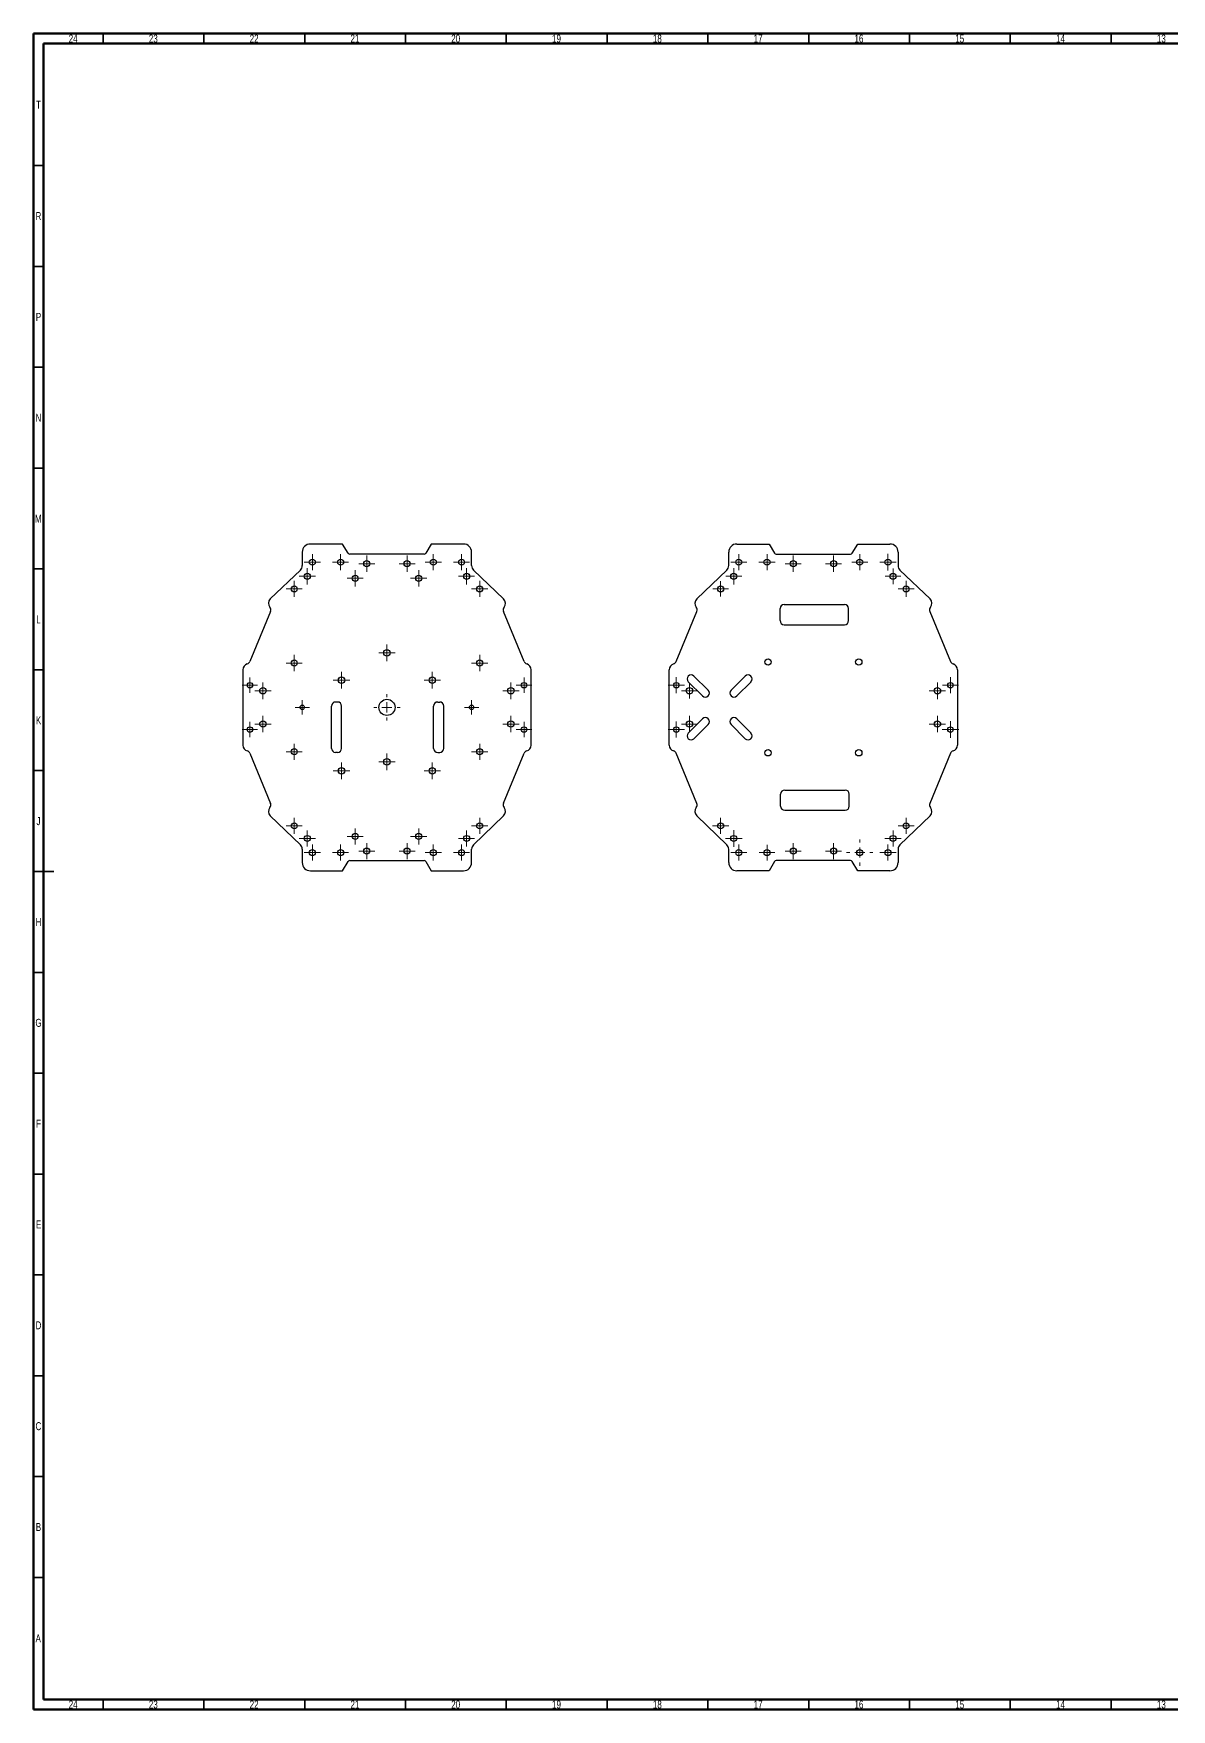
# Model space of a CAD drawing. Header units: millimetres. Extents: x 15 to 1184, y 5 to 836.
# Drawn here: x 15 to 579, y 5 to 836 of the extents above; entities that cross this region are included whole.
import ezdxf

# ---------------------------------------------------------------- set-up
doc = ezdxf.new("R2010")
doc.units = ezdxf.units.MM
doc.styles.add('SLDTEXTSTYLE0', font='TXT', dxfattribs={"width": 0.75})

# ---------------------------------------------------------------- blocks, each defined once
blk = doc.blocks.new('SW_CENTERMARKSYMBOL_0')
at = {"color": 0, "linetype": 'Continuous', "lineweight": 18}
for p, q in [((-10, 0), (-13, 0)), ((0, 0), (-5, 0)), ((0, 10), (0, 13)), ((0, 0), (0, 5)), ((0, 0), (0, -5)), ((0, 0), (5, 0)), ((10, 0), (13, 0)), ((0, -10), (0, -13))]:
    blk.add_line(p, q, dxfattribs=at)
blk = doc.blocks.new('SW_CENTERMARKSYMBOL_1')
at = {"color": 0, "linetype": 'Continuous', "lineweight": 18}
for p, q in [((-5, 0), (-8, 0)), ((0, 0), (-5, 0)), ((0, 5), (0, 8)), ((0, 0), (0, 5)), ((0, 0), (0, -5)), ((0, 0), (5, 0)), ((5, 0), (8, 0)), ((0, -5), (0, -8))]:
    blk.add_line(p, q, dxfattribs=at)
blk = doc.blocks.new('SW_CENTERMARKSYMBOL_2')
at = {"color": 0, "linetype": 'Continuous', "lineweight": 18}
for p, q in [((-5, 0), (-8, 0)), ((0, 0), (-5, 0)), ((0, 5), (0, 8)), ((0, 0), (0, 5)), ((0, 0), (0, -5)), ((0, 0), (5, 0)), ((5, 0), (8, 0)), ((0, -5), (0, -8))]:
    blk.add_line(p, q, dxfattribs=at)
blk = doc.blocks.new('SW_CENTERMARKSYMBOL_3')
at = {"color": 0, "linetype": 'Continuous', "lineweight": 18}
for p, q in [((-5, 0), (-8.2, 0)), ((0, 0), (-5, 0)), ((0, 5), (0, 8.2)), ((0, 0), (0, 5)), ((0, 0), (0, -5)), ((0, 0), (5, 0)), ((5, 0), (8.2, 0)), ((0, -5), (0, -8.2))]:
    blk.add_line(p, q, dxfattribs=at)
blk = doc.blocks.new('SW_CENTERMARKSYMBOL_4')
at = {"color": 0, "linetype": 'Continuous', "lineweight": 18}
for p, q in [((-5, 0), (-7.7, 0)), ((0, 0), (-5, 0)), ((0, 5), (0, 7.7)), ((0, 0), (0, 5)), ((0, 0), (0, -5)), ((0, 0), (5, 0)), ((5, 0), (7.7, 0)), ((0, -5), (0, -7.7))]:
    blk.add_line(p, q, dxfattribs=at)
blk = doc.blocks.new('SW_CENTERMARKSYMBOL_5')
at = {"color": 0, "linetype": 'Continuous', "lineweight": 18}
for p, q in [((-5, 0), (-8, 0)), ((0, 0), (-5, 0)), ((0, 5), (0, 8)), ((0, 0), (0, 5)), ((0, 0), (0, -5)), ((0, 0), (5, 0)), ((5, 0), (8, 0)), ((0, -5), (0, -8))]:
    blk.add_line(p, q, dxfattribs=at)
blk = doc.blocks.new('SW_CENTERMARKSYMBOL_6')
at = {"color": 0, "linetype": 'Continuous', "lineweight": 18}
for p, q in [((-5, 0), (-8, 0)), ((0, 0), (-5, 0)), ((0, 5), (0, 8)), ((0, 0), (0, 5)), ((0, 0), (0, -5)), ((0, 0), (5, 0)), ((5, 0), (8, 0)), ((0, -5), (0, -8))]:
    blk.add_line(p, q, dxfattribs=at)
blk = doc.blocks.new('SW_CENTERMARKSYMBOL_7')
at = {"color": 0, "linetype": 'Continuous', "lineweight": 18}
for p, q in [((-5, 0), (-8, 0)), ((0, 0), (-5, 0)), ((0, 5), (0, 8)), ((0, 0), (0, 5)), ((0, 0), (0, -5)), ((0, 0), (5, 0)), ((5, 0), (8, 0)), ((0, -5), (0, -8))]:
    blk.add_line(p, q, dxfattribs=at)
blk = doc.blocks.new('SW_CENTERMARKSYMBOL_8')
at = {"color": 0, "linetype": 'Continuous', "lineweight": 18}
for p, q in [((-5, 0), (-8.2, 0)), ((0, 0), (-5, 0)), ((0, 5), (0, 8.2)), ((0, 0), (0, 5)), ((0, 0), (0, -5)), ((0, 0), (5, 0)), ((5, 0), (8.2, 0)), ((0, -5), (0, -8.2))]:
    blk.add_line(p, q, dxfattribs=at)
blk = doc.blocks.new('SW_CENTERMARKSYMBOL_9')
at = {"color": 0, "linetype": 'Continuous', "lineweight": 18}
for p, q in [((-5, 0), (-8, 0)), ((0, 0), (-5, 0)), ((0, 5), (0, 8)), ((0, 0), (0, 5)), ((0, 0), (0, -5)), ((0, 0), (5, 0)), ((5, 0), (8, 0)), ((0, -5), (0, -8))]:
    blk.add_line(p, q, dxfattribs=at)
blk = doc.blocks.new('SW_CENTERMARKSYMBOL_10')
at = {"color": 0, "linetype": 'Continuous', "lineweight": 18}
for p, q in [((-5, 0), (-8, 0)), ((0, 0), (-5, 0)), ((0, 5), (0, 8)), ((0, 0), (0, 5)), ((0, 0), (0, -5)), ((0, 0), (5, 0)), ((5, 0), (8, 0)), ((0, -5), (0, -8))]:
    blk.add_line(p, q, dxfattribs=at)
blk = doc.blocks.new('SW_CENTERMARKSYMBOL_11')
at = {"color": 0, "linetype": 'Continuous', "lineweight": 18}
for p, q in [((-5, 0), (-8, 0)), ((0, 0), (-5, 0)), ((0, 5), (0, 8)), ((0, 0), (0, 5)), ((0, 0), (0, -5)), ((0, 0), (5, 0)), ((5, 0), (8, 0)), ((0, -5), (0, -8))]:
    blk.add_line(p, q, dxfattribs=at)
blk = doc.blocks.new('SW_CENTERMARKSYMBOL_12')
at = {"color": 0, "linetype": 'Continuous', "lineweight": 18}
for p, q in [((-5, 0), (-7.7, 0)), ((0, 0), (-5, 0)), ((0, 5), (0, 7.7)), ((0, 0), (0, 5)), ((0, 0), (0, -5)), ((0, 0), (5, 0)), ((5, 0), (7.7, 0)), ((0, -5), (0, -7.7))]:
    blk.add_line(p, q, dxfattribs=at)
blk = doc.blocks.new('SW_CENTERMARKSYMBOL_13')
at = {"color": 0, "linetype": 'Continuous', "lineweight": 18}
for p, q in [((-5, 0), (-8, 0)), ((0, 0), (-5, 0)), ((0, 5), (0, 8)), ((0, 0), (0, 5)), ((0, 0), (0, -5)), ((0, 0), (5, 0)), ((5, 0), (8, 0)), ((0, -5), (0, -8))]:
    blk.add_line(p, q, dxfattribs=at)
blk = doc.blocks.new('SW_CENTERMARKSYMBOL_14')
at = {"color": 0, "linetype": 'Continuous', "lineweight": 18}
for p, q in [((-5, 0), (-8, 0)), ((0, 0), (-5, 0)), ((0, 5), (0, 8)), ((0, 0), (0, 5)), ((0, 0), (0, -5)), ((0, 0), (5, 0)), ((5, 0), (8, 0)), ((0, -5), (0, -8))]:
    blk.add_line(p, q, dxfattribs=at)
blk = doc.blocks.new('SW_CENTERMARKSYMBOL_15')
at = {"color": 0, "linetype": 'Continuous', "lineweight": 18}
for p, q in [((-5, 0), (-8, 0)), ((0, 0), (-5, 0)), ((0, 5), (0, 8)), ((0, 0), (0, 5)), ((0, 0), (0, -5)), ((0, 0), (5, 0)), ((5, 0), (8, 0)), ((0, -5), (0, -8))]:
    blk.add_line(p, q, dxfattribs=at)
blk = doc.blocks.new('SW_CENTERMARKSYMBOL_16')
at = {"color": 0, "linetype": 'Continuous', "lineweight": 18}
for p, q in [((-5, 0), (-8, 0)), ((0, 0), (-5, 0)), ((0, 5), (0, 8)), ((0, 0), (0, 5)), ((0, 0), (0, -5)), ((0, 0), (5, 0)), ((5, 0), (8, 0)), ((0, -5), (0, -8))]:
    blk.add_line(p, q, dxfattribs=at)
blk = doc.blocks.new('SW_CENTERMARKSYMBOL_17')
at = {"color": 0, "linetype": 'Continuous', "lineweight": 18}
for p, q in [((-5, 0), (-7.7, 0)), ((0, 0), (-5, 0)), ((0, 5), (0, 7.7)), ((0, 0), (0, 5)), ((0, 0), (0, -5)), ((0, 0), (5, 0)), ((5, 0), (7.7, 0)), ((0, -5), (0, -7.7))]:
    blk.add_line(p, q, dxfattribs=at)
blk = doc.blocks.new('SW_CENTERMARKSYMBOL_18')
at = {"color": 0, "linetype": 'Continuous', "lineweight": 18}
for p, q in [((-5, 0), (-8.2, 0)), ((0, 0), (-5, 0)), ((0, 5), (0, 8.2)), ((0, 0), (0, 5)), ((0, 0), (0, -5)), ((0, 0), (5, 0)), ((5, 0), (8.2, 0)), ((0, -5), (0, -8.2))]:
    blk.add_line(p, q, dxfattribs=at)
blk = doc.blocks.new('SW_CENTERMARKSYMBOL_19')
at = {"color": 0, "linetype": 'Continuous', "lineweight": 18}
for p, q in [((-5, 0), (-8, 0)), ((0, 0), (-5, 0)), ((0, 5), (0, 8)), ((0, 0), (0, 5)), ((0, 0), (0, -5)), ((0, 0), (5, 0)), ((5, 0), (8, 0)), ((0, -5), (0, -8))]:
    blk.add_line(p, q, dxfattribs=at)
blk = doc.blocks.new('SW_CENTERMARKSYMBOL_20')
at = {"color": 0, "linetype": 'Continuous', "lineweight": 18}
for p, q in [((-5, 0), (-8, 0)), ((0, 0), (-5, 0)), ((0, 5), (0, 8)), ((0, 0), (0, 5)), ((0, 0), (0, -5)), ((0, 0), (5, 0)), ((5, 0), (8, 0)), ((0, -5), (0, -8))]:
    blk.add_line(p, q, dxfattribs=at)
blk = doc.blocks.new('SW_CENTERMARKSYMBOL_21')
at = {"color": 0, "linetype": 'Continuous', "lineweight": 18}
for p, q in [((-5, 0), (-8.2, 0)), ((0, 0), (-5, 0)), ((0, 5), (0, 8.2)), ((0, 0), (0, 5)), ((0, 0), (0, -5)), ((0, 0), (5, 0)), ((5, 0), (8.2, 0)), ((0, -5), (0, -8.2))]:
    blk.add_line(p, q, dxfattribs=at)
blk = doc.blocks.new('SW_CENTERMARKSYMBOL_22')
at = {"color": 0, "linetype": 'Continuous', "lineweight": 18}
for p, q in [((-5, 0), (-8, 0)), ((0, 0), (-5, 0)), ((0, 5), (0, 8)), ((0, 0), (0, 5)), ((0, 0), (0, -5)), ((0, 0), (5, 0)), ((5, 0), (8, 0)), ((0, -5), (0, -8))]:
    blk.add_line(p, q, dxfattribs=at)
blk = doc.blocks.new('SW_CENTERMARKSYMBOL_23')
at = {"color": 0, "linetype": 'Continuous', "lineweight": 18}
for p, q in [((-5, 0), (-8, 0)), ((0, 0), (-5, 0)), ((0, 5), (0, 8)), ((0, 0), (0, 5)), ((0, 0), (0, -5)), ((0, 0), (5, 0)), ((5, 0), (8, 0)), ((0, -5), (0, -8))]:
    blk.add_line(p, q, dxfattribs=at)
blk = doc.blocks.new('SW_CENTERMARKSYMBOL_24')
at = {"color": 0, "linetype": 'Continuous', "lineweight": 18}
for p, q in [((-5, 0), (-8, 0)), ((0, 0), (-5, 0)), ((0, 5), (0, 8)), ((0, 0), (0, 5)), ((0, 0), (0, -5)), ((0, 0), (5, 0)), ((5, 0), (8, 0)), ((0, -5), (0, -8))]:
    blk.add_line(p, q, dxfattribs=at)
blk = doc.blocks.new('SW_CENTERMARKSYMBOL_25')
at = {"color": 0, "linetype": 'Continuous', "lineweight": 18}
for p, q in [((-5, 0), (-7.7, 0)), ((0, 0), (-5, 0)), ((0, 5), (0, 7.7)), ((0, 0), (0, 5)), ((0, 0), (0, -5)), ((0, 0), (5, 0)), ((5, 0), (7.7, 0)), ((0, -5), (0, -7.7))]:
    blk.add_line(p, q, dxfattribs=at)
blk = doc.blocks.new('SW_CENTERMARKSYMBOL_26')
at = {"color": 0, "linetype": 'Continuous', "lineweight": 18}
for p, q in [((-5, 0), (-8, 0)), ((0, 0), (-5, 0)), ((0, 5), (0, 8)), ((0, 0), (0, 5)), ((0, 0), (0, -5)), ((0, 0), (5, 0)), ((5, 0), (8, 0)), ((0, -5), (0, -8))]:
    blk.add_line(p, q, dxfattribs=at)
blk = doc.blocks.new('SW_CENTERMARKSYMBOL_27')
at = {"color": 0, "linetype": 'Continuous', "lineweight": 18}
for p, q in [((-5, 0), (-8, 0)), ((0, 0), (-5, 0)), ((0, 5), (0, 8)), ((0, 0), (0, 5)), ((0, 0), (0, -5)), ((0, 0), (5, 0)), ((5, 0), (8, 0)), ((0, -5), (0, -8))]:
    blk.add_line(p, q, dxfattribs=at)
blk = doc.blocks.new('SW_CENTERMARKSYMBOL_28')
at = {"color": 0, "linetype": 'Continuous', "lineweight": 18}
for p, q in [((-5, 0), (-8, 0)), ((0, 0), (-5, 0)), ((0, 5), (0, 8)), ((0, 0), (0, 5)), ((0, 0), (0, -5)), ((0, 0), (5, 0)), ((5, 0), (8, 0)), ((0, -5), (0, -8))]:
    blk.add_line(p, q, dxfattribs=at)
blk = doc.blocks.new('SW_CENTERMARKSYMBOL_29')
at = {"color": 0, "linetype": 'Continuous', "lineweight": 18}
for p, q in [((-5, 0), (-8.2, 0)), ((0, 0), (-5, 0)), ((0, 5), (0, 8.2)), ((0, 0), (0, 5)), ((0, 0), (0, -5)), ((0, 0), (5, 0)), ((5, 0), (8.2, 0)), ((0, -5), (0, -8.2))]:
    blk.add_line(p, q, dxfattribs=at)
blk = doc.blocks.new('SW_CENTERMARKSYMBOL_30')
at = {"color": 0, "linetype": 'Continuous', "lineweight": 18}
for p, q in [((-5, 0), (-8, 0)), ((0, 0), (-5, 0)), ((0, 5), (0, 8)), ((0, 0), (0, 5)), ((0, 0), (0, -5)), ((0, 0), (5, 0)), ((5, 0), (8, 0)), ((0, -5), (0, -8))]:
    blk.add_line(p, q, dxfattribs=at)
blk = doc.blocks.new('SW_CENTERMARKSYMBOL_31')
at = {"color": 0, "linetype": 'Continuous', "lineweight": 18}
for p, q in [((-5, 0), (-8, 0)), ((0, 0), (-5, 0)), ((0, 5), (0, 8)), ((0, 0), (0, 5)), ((0, 0), (0, -5)), ((0, 0), (5, 0)), ((5, 0), (8, 0)), ((0, -5), (0, -8))]:
    blk.add_line(p, q, dxfattribs=at)
blk = doc.blocks.new('SW_CENTERMARKSYMBOL_32')
at = {"color": 0, "linetype": 'Continuous', "lineweight": 18}
for p, q in [((-5, 0), (-8, 0)), ((0, 0), (-5, 0)), ((0, 5), (0, 8)), ((0, 0), (0, 5)), ((0, 0), (0, -5)), ((0, 0), (5, 0)), ((5, 0), (8, 0)), ((0, -5), (0, -8))]:
    blk.add_line(p, q, dxfattribs=at)
blk = doc.blocks.new('SW_CENTERMARKSYMBOL_33')
at = {"color": 0, "linetype": 'Continuous', "lineweight": 18}
for p, q in [((-5, 0), (-8, 0)), ((0, 0), (-5, 0)), ((0, 5), (0, 8)), ((0, 0), (0, 5)), ((0, 0), (0, -5)), ((0, 0), (5, 0)), ((5, 0), (8, 0)), ((0, -5), (0, -8))]:
    blk.add_line(p, q, dxfattribs=at)
blk = doc.blocks.new('SW_CENTERMARKSYMBOL_34')
at = {"color": 0, "linetype": 'Continuous', "lineweight": 18}
for p, q in [((-5, 0), (-8, 0)), ((0, 0), (-5, 0)), ((0, 5), (0, 8)), ((0, 0), (0, 5)), ((0, 0), (0, -5)), ((0, 0), (5, 0)), ((5, 0), (8, 0)), ((0, -5), (0, -8))]:
    blk.add_line(p, q, dxfattribs=at)
blk = doc.blocks.new('SW_CENTERMARKSYMBOL_35')
at = {"color": 0, "linetype": 'Continuous', "lineweight": 18}
for p, q in [((-5, 0), (-8.2, 0)), ((0, 0), (-5, 0)), ((0, 5), (0, 8.2)), ((0, 0), (0, 5)), ((0, 0), (0, -5)), ((0, 0), (5, 0)), ((5, 0), (8.2, 0)), ((0, -5), (0, -8.2))]:
    blk.add_line(p, q, dxfattribs=at)
blk = doc.blocks.new('SW_CENTERMARKSYMBOL_36')
at = {"color": 0, "linetype": 'Continuous', "lineweight": 18}
for p, q in [((-5, 0), (-8.2, 0)), ((0, 0), (-5, 0)), ((0, 5), (0, 8.2)), ((0, 0), (0, 5)), ((0, 0), (0, -5)), ((0, 0), (5, 0)), ((5, 0), (8.2, 0)), ((0, -5), (0, -8.2))]:
    blk.add_line(p, q, dxfattribs=at)
blk = doc.blocks.new('SW_CENTERMARKSYMBOL_37')
at = {"color": 0, "linetype": 'Continuous', "lineweight": 18}
for p, q in [((-5, 0), (-8, 0)), ((0, 0), (-5, 0)), ((0, 5), (0, 8)), ((0, 0), (0, 5)), ((0, 0), (0, -5)), ((0, 0), (5, 0)), ((5, 0), (8, 0)), ((0, -5), (0, -8))]:
    blk.add_line(p, q, dxfattribs=at)
blk = doc.blocks.new('SW_CENTERMARKSYMBOL_38')
at = {"color": 0, "linetype": 'Continuous', "lineweight": 18}
for p, q in [((-5, 0), (-8, 0)), ((0, 0), (-5, 0)), ((0, 5), (0, 8)), ((0, 0), (0, 5)), ((0, 0), (0, -5)), ((0, 0), (5, 0)), ((5, 0), (8, 0)), ((0, -5), (0, -8))]:
    blk.add_line(p, q, dxfattribs=at)
blk = doc.blocks.new('SW_CENTERMARKSYMBOL_39')
at = {"color": 0, "linetype": 'Continuous', "lineweight": 18}
for p, q in [((-5, 0), (-7.2, 0)), ((0, 0), (-5, 0)), ((0, 5), (0, 7.2)), ((0, 0), (0, 5)), ((0, 0), (0, -5)), ((0, 0), (5, 0)), ((5, 0), (7.2, 0)), ((0, -5), (0, -7.2))]:
    blk.add_line(p, q, dxfattribs=at)
blk = doc.blocks.new('SW_CENTERMARKSYMBOL_40')
at = {"color": 0, "linetype": 'Continuous', "lineweight": 18}
for p, q in [((-5, 0), (-8, 0)), ((0, 0), (-5, 0)), ((0, 5), (0, 8)), ((0, 0), (0, 5)), ((0, 0), (0, -5)), ((0, 0), (5, 0)), ((5, 0), (8, 0)), ((0, -5), (0, -8))]:
    blk.add_line(p, q, dxfattribs=at)
blk = doc.blocks.new('SW_CENTERMARKSYMBOL_41')
at = {"color": 0, "linetype": 'Continuous', "lineweight": 18}
for p, q in [((-5, 0), (-8.2, 0)), ((0, 0), (-5, 0)), ((0, 5), (0, 8.2)), ((0, 0), (0, 5)), ((0, 0), (0, -5)), ((0, 0), (5, 0)), ((5, 0), (8.2, 0)), ((0, -5), (0, -8.2))]:
    blk.add_line(p, q, dxfattribs=at)
blk = doc.blocks.new('SW_CENTERMARKSYMBOL_42')
at = {"color": 0, "linetype": 'Continuous', "lineweight": 18}
for p, q in [((-5, 0), (-7.2, 0)), ((0, 0), (-5, 0)), ((0, 5), (0, 7.2)), ((0, 0), (0, 5)), ((0, 0), (0, -5)), ((0, 0), (5, 0)), ((5, 0), (7.2, 0)), ((0, -5), (0, -7.2))]:
    blk.add_line(p, q, dxfattribs=at)
blk = doc.blocks.new('SW_CENTERMARKSYMBOL_43')
at = {"color": 0, "linetype": 'Continuous', "lineweight": 18}
for p, q in [((-5, 0), (-8.2, 0)), ((0, 0), (-5, 0)), ((0, 5), (0, 8.2)), ((0, 0), (0, 5)), ((0, 0), (0, -5)), ((0, 0), (5, 0)), ((5, 0), (8.2, 0)), ((0, -5), (0, -8.2))]:
    blk.add_line(p, q, dxfattribs=at)
blk = doc.blocks.new('SW_CENTERMARKSYMBOL_44')
at = {"color": 0, "linetype": 'Continuous', "lineweight": 18}
for p, q in [((-5, 0), (-8.2, 0)), ((0, 0), (-5, 0)), ((0, 5), (0, 8.2)), ((0, 0), (0, 5)), ((0, 0), (0, -5)), ((0, 0), (5, 0)), ((5, 0), (8.2, 0)), ((0, -5), (0, -8.2))]:
    blk.add_line(p, q, dxfattribs=at)

msp = doc.modelspace()

# ---------------------------------------------------------------- linework, layer by layer
at = {"color": 7, "linetype": 'Continuous', "lineweight": 70}
for p, q in [((15, 5), (15, 836)), ((15, 836), (1184, 836)), ((20, 10), (20, 831)), ((20, 831), (1179, 831)), ((1179, 10), (20, 10)), ((1184, 5), (15, 5))]:
    msp.add_line(p, q, dxfattribs=at)
at = {"color": 7, "linetype": 'Continuous', "lineweight": 35}
for p, q in [((49.5, 831), (49.5, 836)), ((99.5, 831), (99.5, 836)), ((149.5, 831), (149.5, 836)), ((199.5, 831), (199.5, 836)), ((249.5, 831), (249.5, 836)), ((299.5, 831), (299.5, 836)), ((349.5, 831), (349.5, 836)), ((399.5, 831), (399.5, 836)), ((449.5, 831), (449.5, 836)), ((499.5, 831), (499.5, 836)), ((549.5, 831), (549.5, 836)), ((20, 770.5), (15, 770.5)), ((20, 720.5), (15, 720.5)), ((20, 670.5), (15, 670.5)), ((20, 620.5), (15, 620.5)), ((20, 570.5), (15, 570.5)), ((20, 520.5), (15, 520.5)), ((20, 470.5), (15, 470.5)), ((15, 420.5), (25, 420.5)), ((20, 420.5), (15, 420.5)), ((20, 370.5), (15, 370.5)), ((20, 320.5), (15, 320.5)), ((20, 270.5), (15, 270.5)), ((20, 220.5), (15, 220.5)), ((20, 170.5), (15, 170.5)), ((20, 120.5), (15, 120.5)), ((20, 70.5), (15, 70.5)), ((49.5, 10), (49.5, 5)), ((99.5, 10), (99.5, 5)), ((149.5, 10), (149.5, 5)), ((199.5, 10), (199.5, 5)), ((249.5, 10), (249.5, 5)), ((299.5, 10), (299.5, 5)), ((349.5, 10), (349.5, 5)), ((399.5, 10), (399.5, 5)), ((449.5, 10), (449.5, 5)), ((499.5, 10), (499.5, 5)), ((549.5, 10), (549.5, 5))]:
    msp.add_line(p, q, dxfattribs=at)
at = {"color": 7, "linetype": 'Continuous', "lineweight": 25}
for p, q in [((168.31, 582.88), (152.31, 582.88)), ((171.02, 578.36), (168.31, 582.88)), ((212.31, 582.88), (209.6, 578.36)), ((228.31, 582.88), (212.31, 582.88)), ((363.83, 582.88), (379.83, 582.88)), ((379.83, 582.88), (382.54, 578.36)), ((421.12, 578.36), (423.83, 582.88)), ((423.83, 582.88), (439.83, 582.88)), ((148.31, 578.88), (148.31, 572.15)), ((208.75, 577.88), (171.88, 577.88)), ((232.31, 572.15), (232.31, 578.88)), ((359.83, 572.15), (359.83, 578.88)), ((383.4, 577.88), (420.27, 577.88)), ((443.83, 578.88), (443.83, 572.15)), ((132.46, 555.63), (147.39, 569.99)), ((248.17, 555.63), (233.23, 569.99)), ((343.97, 555.63), (358.91, 569.99)), ((444.75, 569.99), (459.7, 555.62)), ((132.57, 549.47), (122.32, 524.61)), ((258.3, 524.61), (248.05, 549.47)), ((333.84, 524.61), (344.09, 549.47)), ((385.3, 544.88), (385.3, 550.88)), ((387.3, 552.88), (417.3, 552.88)), ((419.3, 544.88), (419.3, 550.88)), ((459.58, 549.46), (469.82, 524.61)), ((387.3, 542.88), (417.3, 542.88)), ((118.81, 520.56), (118.81, 483.19)), ((261.81, 483.19), (261.81, 520.56)), ((330.33, 483.19), (330.33, 520.56)), ((342.6, 517.43), (349.68, 510.36)), ((360.99, 510.36), (368.06, 517.43)), ((473.33, 520.56), (473.33, 483.19)), ((346.85, 507.53), (339.78, 514.6)), ((370.89, 514.6), (363.82, 507.53)), ((162.81, 481.54), (162.81, 502.54)), ((165.81, 504.54), (164.81, 504.54)), ((167.81, 481.54), (167.81, 502.54)), ((213.48, 481.54), (213.48, 502.54)), ((215.48, 504.54), (216.48, 504.54)), ((218.48, 481.54), (218.48, 502.54)), ((339.78, 489.15), (346.85, 496.22)), ((349.68, 493.39), (342.6, 486.32)), ((368.06, 486.32), (360.99, 493.39)), ((363.82, 496.22), (370.89, 489.15)), ((122.32, 479.14), (132.57, 454.29)), ((165.81, 479.54), (164.81, 479.54)), ((215.48, 479.54), (216.48, 479.54)), ((248.06, 454.3), (258.3, 479.14)), ((344.09, 454.29), (333.84, 479.14)), ((469.82, 479.14), (459.57, 454.29)), ((385.6, 452.88), (385.6, 458.88)), ((387.6, 460.88), (417.6, 460.88)), ((419.6, 452.88), (419.6, 458.88)), ((387.6, 450.88), (417.6, 450.88)), ((147.39, 433.76), (132.46, 448.13)), ((233.23, 433.76), (248.18, 448.13)), ((358.91, 433.76), (343.97, 448.13)), ((459.69, 448.13), (444.75, 433.76)), ((148.31, 431.6), (148.31, 424.88)), ((168.31, 420.88), (171.02, 425.39)), ((171.88, 425.88), (208.75, 425.88)), ((209.6, 425.39), (212.31, 420.88)), ((232.31, 424.88), (232.31, 431.6)), ((359.83, 424.88), (359.83, 431.6)), ((382.54, 425.39), (379.83, 420.88)), ((420.27, 425.88), (383.4, 425.88)), ((423.83, 420.88), (421.12, 425.39)), ((443.83, 431.6), (443.83, 424.88)), ((152.31, 420.88), (168.31, 420.88)), ((212.31, 420.88), (228.31, 420.88)), ((379.83, 420.88), (363.83, 420.88)), ((439.83, 420.88), (423.83, 420.88))]:
    msp.add_line(p, q, dxfattribs=at)
for centre, radius in [((153.31, 573.88), 1.5), ((167.31, 573.88), 1.5), ((180.31, 573.13), 1.5), ((200.31, 573.13), 1.5), ((213.31, 573.88), 1.5), ((227.31, 573.88), 1.5), ((364.83, 573.88), 1.5), ((378.83, 573.88), 1.5), ((391.83, 573.13), 1.5), ((411.83, 573.13), 1.5), ((424.83, 573.88), 1.5), ((438.83, 573.88), 1.5), ((150.81, 566.88), 1.5), ((174.56, 565.88), 1.5), ((206.06, 565.88), 1.5), ((229.81, 566.88), 1.5), ((362.33, 566.88), 1.5), ((441.33, 566.88), 1.5), ((144.31, 560.63), 1.5), ((236.31, 560.63), 1.5), ((355.83, 560.63), 1.5), ((447.83, 560.63), 1.5), ((144.31, 523.88), 1.5), ((190.31, 528.88), 1.6), ((236.31, 523.88), 1.5), ((379.33, 524.38), 1.6), ((424.33, 524.38), 1.6), ((167.81, 515.38), 1.6), ((212.81, 515.38), 1.6), ((122.31, 512.88), 1.35), ((128.81, 510.13), 1.6), ((251.81, 510.13), 1.6), ((258.31, 512.88), 1.35), ((333.83, 512.88), 1.35), ((340.33, 510.13), 1.6), ((463.33, 510.13), 1.6), ((469.83, 512.88), 1.35), ((148.31, 501.88), 1.1), ((190.31, 501.88), 4), ((232.31, 501.88), 1.1), ((122.31, 490.88), 1.35), ((128.81, 493.63), 1.6), ((251.81, 493.63), 1.6), ((258.31, 490.88), 1.35), ((333.83, 490.88), 1.35), ((340.33, 493.63), 1.6), ((463.33, 493.63), 1.6), ((469.83, 490.88), 1.35), ((144.31, 479.88), 1.5), ((190.31, 474.88), 1.6), ((236.31, 479.88), 1.5), ((379.33, 479.38), 1.6), ((424.33, 479.38), 1.6), ((167.81, 470.38), 1.6), ((212.81, 470.38), 1.6), ((144.31, 443.13), 1.5), ((236.31, 443.13), 1.5), ((355.83, 443.13), 1.5), ((447.83, 443.13), 1.5), ((150.81, 436.88), 1.5), ((174.56, 437.88), 1.5), ((180.31, 430.63), 1.5), ((200.31, 430.63), 1.5), ((206.06, 437.88), 1.5), ((229.81, 436.88), 1.5), ((362.33, 436.88), 1.5), ((391.83, 430.63), 1.5), ((411.83, 430.63), 1.5), ((441.33, 436.88), 1.5), ((153.31, 429.88), 1.5), ((167.31, 429.88), 1.5), ((213.31, 429.88), 1.5), ((227.31, 429.88), 1.5), ((364.83, 429.88), 1.5), ((378.83, 429.88), 1.5), ((424.83, 429.88), 1.5), ((438.83, 429.88), 1.5)]:
    msp.add_circle(centre, radius, dxfattribs=at)
for centre, radius, start, end in [((152.31, 578.88), 4, 90, 180), ((228.31, 578.88), 4, 0, 90), ((363.83, 578.88), 4, 90, 180), ((439.83, 578.88), 4, 0, 90), ((171.88, 578.88), 1, 210.96376, 270), ((208.75, 578.88), 1, 270, 329.03624), ((383.4, 578.88), 1, 210.96376, 270), ((420.27, 578.88), 1, 270, 329.03624), ((145.31, 572.15), 3, 313.88, 0), ((235.31, 572.15), 3, 180, 226.12), ((356.83, 572.15), 3, 313.88, 0), ((446.83, 572.15), 3, 180, 226.12), ((134.54, 553.46), 3, 133.88, 220.32253), ((130.72, 550.23), 2, 337.59024, 40.32253), ((249.9, 550.23), 2, 139.67747, 202.40976), ((246.09, 553.46), 3, 319.67747, 46.12), ((346.05, 553.46), 3, 133.88, 220.32253), ((342.24, 550.23), 2, 337.59024, 40.32253), ((387.3, 550.88), 2, 90, 180), ((417.3, 550.88), 2, 0, 90), ((461.43, 550.22), 2, 139.62889, 202.40976), ((457.62, 553.46), 3, 319.62889, 46.12), ((387.3, 544.88), 2, 180, 270), ((417.3, 544.88), 2, 270, 0), ((120.47, 525.38), 2, 285.52907, 337.59024), ((260.15, 525.38), 2, 202.40976, 254.47093), ((331.99, 525.38), 2, 285.52907, 337.59024), ((471.67, 525.38), 2, 202.40976, 254.47093), ((121.81, 520.56), 3, 105.52907, 180), ((258.81, 520.56), 3, 0, 74.47093), ((333.33, 520.56), 3, 105.52907, 180), ((341.19, 516.02), 2, 45, 225), ((369.47, 516.02), 2, 315, 135), ((470.33, 520.56), 3, 0, 74.47093), ((348.26, 508.95), 2, 225, 45), ((362.4, 508.95), 2, 135, 315), ((164.81, 502.54), 2, 90, 180), ((165.81, 502.54), 2, 0, 90), ((215.48, 502.54), 2, 90, 180), ((216.48, 502.54), 2, 0, 90), ((348.26, 494.8), 2, 315, 135), ((362.4, 494.8), 2, 45, 225), ((121.81, 483.19), 3, 180, 254.47093), ((258.81, 483.19), 3, 285.52907, 0), ((333.33, 483.19), 3, 180, 254.47093), ((341.19, 487.73), 2, 135, 315), ((369.47, 487.73), 2, 225, 45), ((470.33, 483.19), 3, 285.52907, 0), ((120.47, 478.38), 2, 22.40976, 74.47093), ((164.81, 481.54), 2, 180, 270), ((165.81, 481.54), 2, 270, 0), ((215.48, 481.54), 2, 180, 270), ((216.48, 481.54), 2, 270, 0), ((260.15, 478.38), 2, 105.52907, 157.59024), ((331.99, 478.38), 2, 22.40976, 74.47093), ((471.67, 478.38), 2, 105.52907, 157.59024), ((387.6, 458.88), 2, 90, 180), ((417.6, 458.88), 2, 0, 90), ((134.54, 450.29), 3, 139.67747, 226.12), ((130.72, 453.52), 2, 319.67747, 22.40976), ((249.91, 453.53), 2, 157.59024, 220.37111), ((246.1, 450.29), 3, 313.88, 40.37111), ((346.05, 450.29), 3, 139.67747, 226.12), ((342.24, 453.52), 2, 319.67747, 22.40976), ((387.6, 452.88), 2, 180, 270), ((417.6, 452.88), 2, 270, 0), ((461.42, 453.52), 2, 157.59024, 220.32253), ((457.61, 450.29), 3, 313.88, 40.32253), ((145.31, 431.6), 3, 0, 46.12), ((235.31, 431.6), 3, 133.88, 180), ((356.83, 431.6), 3, 0, 46.12), ((446.83, 431.6), 3, 133.88, 180), ((152.31, 424.88), 4, 180, 270), ((171.88, 424.88), 1, 90, 149.03624), ((208.75, 424.88), 1, 30.96376, 90), ((228.31, 424.88), 4, 270, 0), ((363.83, 424.88), 4, 180, 270), ((383.4, 424.88), 1, 90, 149.03624), ((420.27, 424.88), 1, 30.96376, 90), ((439.83, 424.88), 4, 270, 0)]:
    msp.add_arc(centre, radius, start, end, dxfattribs=at)

# ---------------------------------------------------------------- block references
at = {"color": 7, "linetype": 'Continuous', "lineweight": 0, "xscale": 0.5, "yscale": 0.5, "zscale": 0.5}
for name, p in [('SW_CENTERMARKSYMBOL_23', (153.31, 573.88)), ('SW_CENTERMARKSYMBOL_10', (167.31, 573.88)), ('SW_CENTERMARKSYMBOL_24', (180.31, 573.13)), ('SW_CENTERMARKSYMBOL_2', (200.31, 573.13)), ('SW_CENTERMARKSYMBOL_33', (213.31, 573.88)), ('SW_CENTERMARKSYMBOL_1', (227.31, 573.88)), ('SW_CENTERMARKSYMBOL_10', (364.83, 573.88)), ('SW_CENTERMARKSYMBOL_14', (378.83, 573.88)), ('SW_CENTERMARKSYMBOL_11', (391.83, 573.13)), ('SW_CENTERMARKSYMBOL_20', (411.83, 573.13)), ('SW_CENTERMARKSYMBOL_19', (424.83, 573.88)), ('SW_CENTERMARKSYMBOL_3', (438.83, 573.88)), ('SW_CENTERMARKSYMBOL_22', (150.81, 566.88)), ('SW_CENTERMARKSYMBOL_9', (174.56, 565.88)), ('SW_CENTERMARKSYMBOL_31', (206.06, 565.88)), ('SW_CENTERMARKSYMBOL_32', (229.81, 566.88)), ('SW_CENTERMARKSYMBOL_15', (362.33, 566.88)), ('SW_CENTERMARKSYMBOL_4', (441.33, 566.88)), ('SW_CENTERMARKSYMBOL_38', (144.31, 560.63)), ('SW_CENTERMARKSYMBOL_34', (236.31, 560.63)), ('SW_CENTERMARKSYMBOL_25', (355.83, 560.63)), ('SW_CENTERMARKSYMBOL_26', (447.83, 560.63)), ('SW_CENTERMARKSYMBOL_35', (190.31, 528.88)), ('SW_CENTERMARKSYMBOL_11', (144.31, 523.88)), ('SW_CENTERMARKSYMBOL_30', (236.31, 523.88)), ('SW_CENTERMARKSYMBOL_12', (122.31, 512.88)), ('SW_CENTERMARKSYMBOL_3', (167.81, 515.38)), ('SW_CENTERMARKSYMBOL_44', (212.81, 515.38)), ('SW_CENTERMARKSYMBOL_4', (258.31, 512.88)), ('SW_CENTERMARKSYMBOL_13', (333.83, 512.88)), ('SW_CENTERMARKSYMBOL_5', (469.83, 512.88)), ('SW_CENTERMARKSYMBOL_21', (128.81, 510.13)), ('SW_CENTERMARKSYMBOL_0', (190.31, 501.88)), ('SW_CENTERMARKSYMBOL_29', (251.81, 510.13)), ('SW_CENTERMARKSYMBOL_12', (340.33, 510.13)), ('SW_CENTERMARKSYMBOL_18', (463.33, 510.13)), ('SW_CENTERMARKSYMBOL_42', (148.31, 501.88)), ('SW_CENTERMARKSYMBOL_39', (232.31, 501.88)), ('SW_CENTERMARKSYMBOL_17', (122.31, 490.88)), ('SW_CENTERMARKSYMBOL_18', (128.81, 493.63)), ('SW_CENTERMARKSYMBOL_8', (251.81, 493.63)), ('SW_CENTERMARKSYMBOL_25', (258.31, 490.88)), ('SW_CENTERMARKSYMBOL_16', (333.83, 490.88)), ('SW_CENTERMARKSYMBOL_9', (340.33, 493.63)), ('SW_CENTERMARKSYMBOL_2', (463.33, 493.63)), ('SW_CENTERMARKSYMBOL_21', (469.83, 490.88)), ('SW_CENTERMARKSYMBOL_16', (144.31, 479.88)), ('SW_CENTERMARKSYMBOL_7', (236.31, 479.88)), ('SW_CENTERMARKSYMBOL_43', (167.81, 470.38)), ('SW_CENTERMARKSYMBOL_41', (190.31, 474.88)), ('SW_CENTERMARKSYMBOL_36', (212.81, 470.38)), ('SW_CENTERMARKSYMBOL_40', (144.31, 443.13)), ('SW_CENTERMARKSYMBOL_13', (150.81, 436.88)), ('SW_CENTERMARKSYMBOL_15', (174.56, 437.88)), ('SW_CENTERMARKSYMBOL_28', (206.06, 437.88)), ('SW_CENTERMARKSYMBOL_26', (229.81, 436.88)), ('SW_CENTERMARKSYMBOL_37', (236.31, 443.13)), ('SW_CENTERMARKSYMBOL_27', (355.83, 443.13)), ('SW_CENTERMARKSYMBOL_8', (362.33, 436.88)), ('SW_CENTERMARKSYMBOL_1', (441.33, 436.88)), ('SW_CENTERMARKSYMBOL_24', (447.83, 443.13)), ('SW_CENTERMARKSYMBOL_20', (153.31, 429.88)), ('SW_CENTERMARKSYMBOL_14', (167.31, 429.88)), ('SW_CENTERMARKSYMBOL_19', (180.31, 430.63)), ('SW_CENTERMARKSYMBOL_5', (200.31, 430.63)), ('SW_CENTERMARKSYMBOL_6', (213.31, 429.88)), ('SW_CENTERMARKSYMBOL_27', (227.31, 429.88)), ('SW_CENTERMARKSYMBOL_7', (364.83, 429.88)), ('SW_CENTERMARKSYMBOL_17', (378.83, 429.88)), ('SW_CENTERMARKSYMBOL_6', (391.83, 430.63)), ('SW_CENTERMARKSYMBOL_22', (411.83, 430.63)), ('SW_CENTERMARKSYMBOL_0', (424.83, 429.88)), ('SW_CENTERMARKSYMBOL_23', (438.83, 429.88))]:
    msp.add_blockref(name, p, dxfattribs=at)

# ---------------------------------------------------------------- texts
at = {"color": 7, "linetype": 'Continuous', "lineweight": 0, "attachment_point": 2, "style": 'SLDTEXTSTYLE0'}
for s, insert, char_height in [('24', (34.67, 835.47), 3.969), ('23', (74.42, 835.47), 3.969), ('22', (124.42, 835.47), 3.969), ('21', (174.42, 835.47), 3.969), ('20', (224.42, 835.47), 3.969), ('19', (274.42, 835.47), 3.969), ('18', (324.42, 835.47), 3.969), ('17', (374.42, 835.47), 3.969), ('16', (424.42, 835.47), 3.969), ('15', (474.42, 835.47), 3.969), ('14', (524.42, 835.47), 3.969), ('13', (574.42, 835.47), 3.969), ('T', (17.49, 802.72), 3.97), ('R', (17.44, 747.47), 3.97), ('P', (17.48, 697.47), 3.97), ('N', (17.46, 647.47), 3.97), ('M', (17.36, 597.47), 3.97), ('L', (17.45, 547.47), 3.97), ('K', (17.49, 497.47), 3.97), ('J', (17.47, 447.47), 3.97), ('H', (17.49, 397.47), 3.97), ('G', (17.49, 347.47), 3.97), ('F', (17.46, 297.47), 3.97), ('E', (17.51, 247.47), 3.97), ('D', (17.45, 197.47), 3.97), ('C', (17.46, 147.47), 3.97), ('B', (17.47, 97.47), 3.97), ('A', (17.34, 42.22), 3.97), ('24', (34.67, 9.47), 3.969), ('23', (74.42, 9.47), 3.969), ('22', (124.42, 9.47), 3.969), ('21', (174.42, 9.47), 3.969), ('20', (224.42, 9.47), 3.969), ('19', (274.42, 9.47), 3.969), ('18', (324.42, 9.47), 3.969), ('17', (374.42, 9.47), 3.969), ('16', (424.42, 9.47), 3.969), ('15', (474.42, 9.47), 3.969), ('14', (524.42, 9.47), 3.969), ('13', (574.42, 9.47), 3.969)]:
    msp.add_mtext(s, dxfattribs=dict(at, insert=insert, char_height=char_height))

doc.saveas('drawing.dxf')
